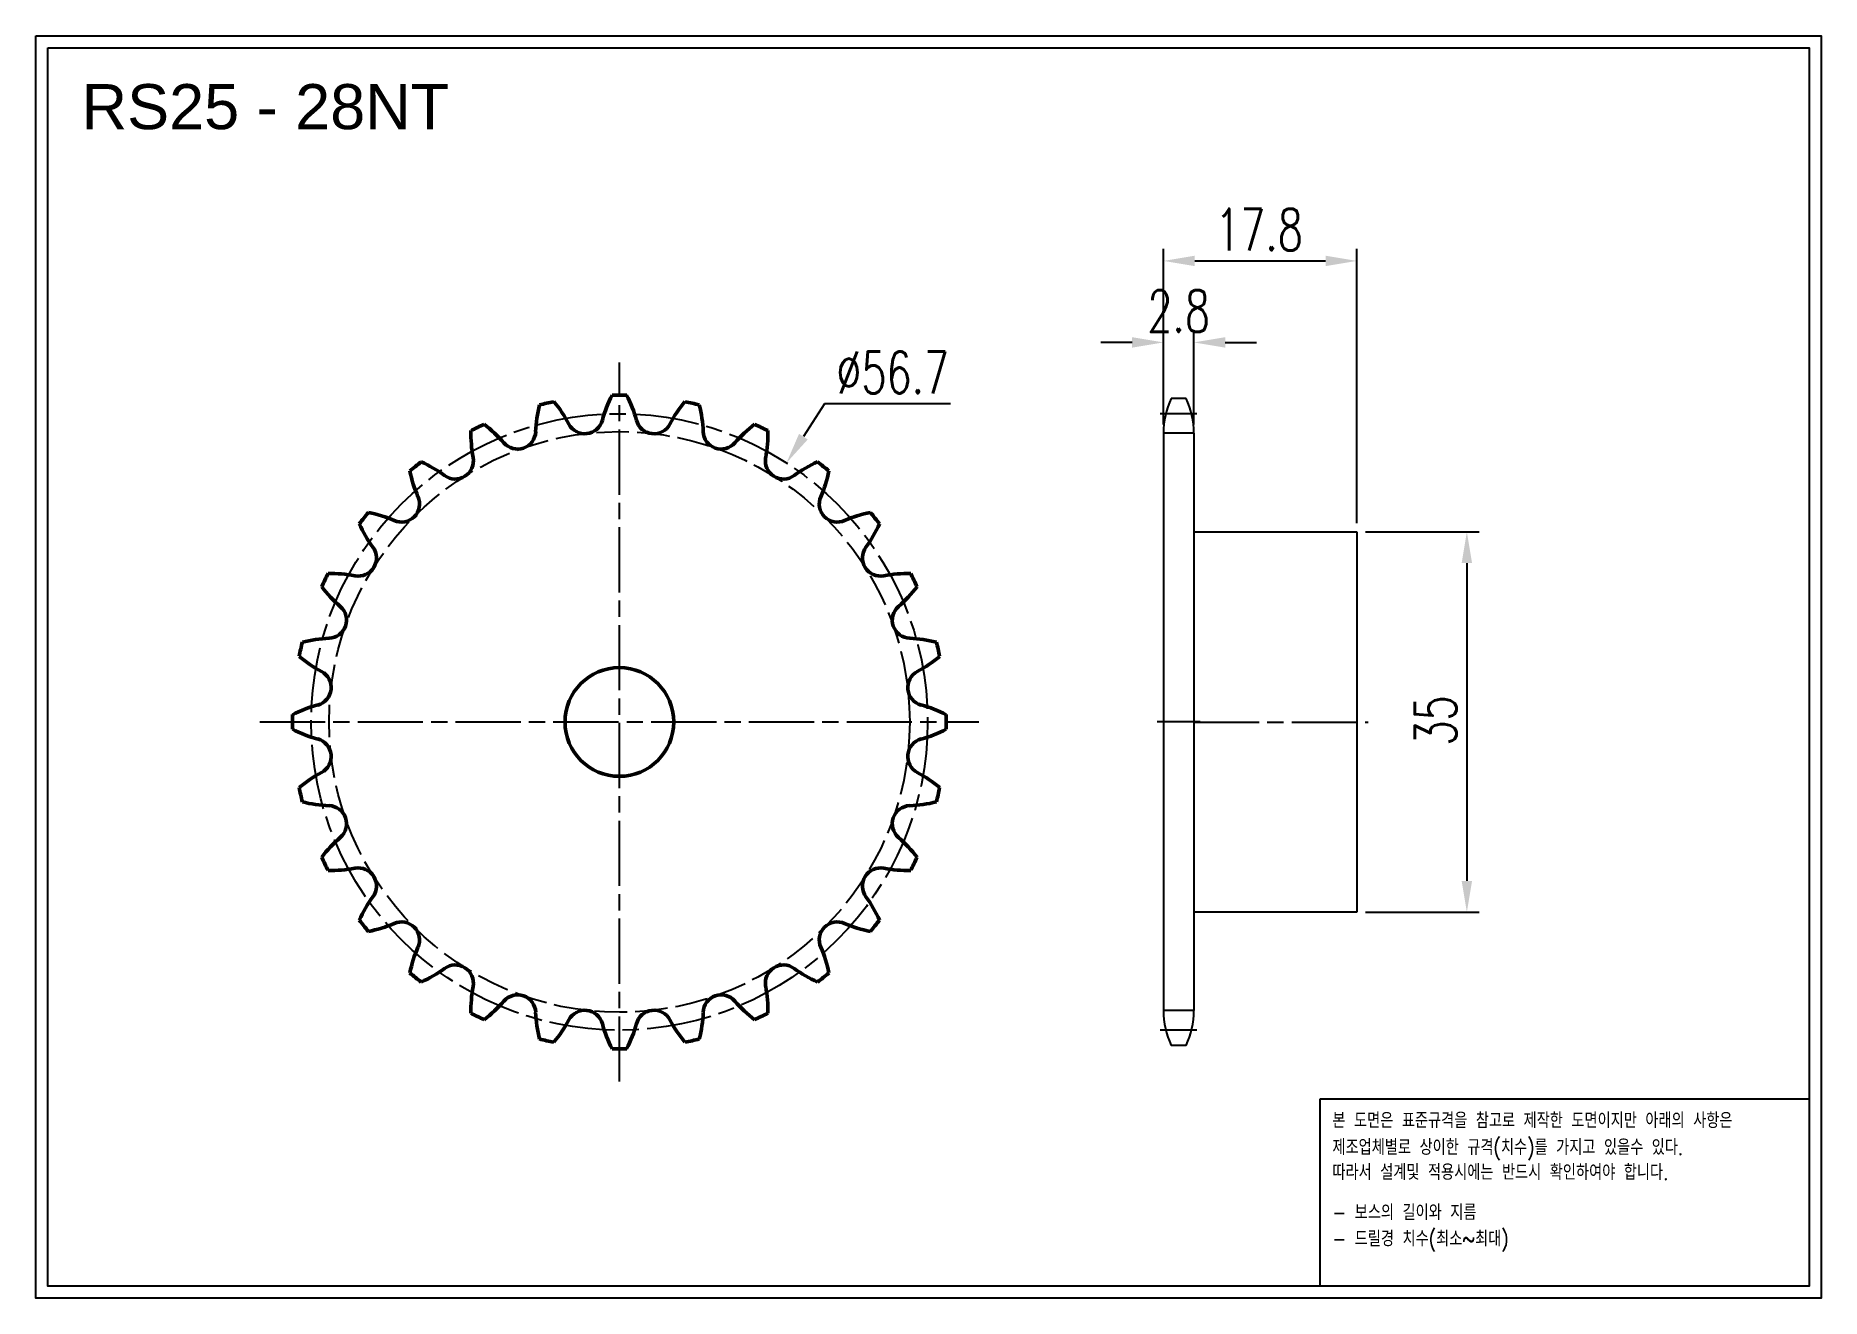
# Model space of a CAD drawing. Header units: millimetres. Extents: x -66658 to -66494, y 1248 to 1365.
import ezdxf

# ---------------------------------------------------------------- set-up
doc = ezdxf.new("R2010")
doc.units = ezdxf.units.MM
for name, pattern in [('AM_ISO02W050', [7.5, 6, -1.5]), ('AM_ISO02W050x2', [3.75, 3, -0.75]), ('AM_ISO08W050', [18, 12, -1.5, 3, -1.5]), ('AM_ISO08W050x2', [9, 6, -0.75, 1.5, -0.75])]:
    doc.linetypes.add(name, pattern=pattern)
for name, color, linetype, lineweight in [('AM_0N', 7, 'Continuous', 50), ('AM_3N', 6, 'AM_ISO02W050', 25), ('AM_7', 4, 'AM_ISO08W050', 25), ('AM_7N', 4, 'AM_ISO08W050', 25)]:
    doc.layers.add(name, color=color, linetype=linetype, lineweight=lineweight)
doc.layers.add('S-DIM', color=7, linetype='Continuous')
doc.styles.add('HAN', font='ROMANS.shx', dxfattribs={"width": 0.7, "bigfont": 'whgtxt.shx'})
doc.styles.add('HSG', font='SIMPLEX.shx', dxfattribs={"width": 0.7, "bigfont": 'HSG.shx'})
doc.styles.get("Standard").update_dxf_attribs({"font": 'arial.ttf'})
doc.dimstyles.new('APP4', dxfattribs={"dimscale": 1.6, "dimtxt": 2.4, "dimasz": 1.8, "dimexe": 0.7, "dimexo": 0.5, "dimgap": 0.6, "dimtad": 1, "dimtoh": 1, "dimdec": 1, "dimrnd": 0.01, "dimzin": 9, "dimdsep": 46, "dimtxsty": 'HSG', "dimcen": 0, "dimclrd": 1, "dimclre": 1, "dimclrt": 256, "dimazin": 2, "dimtp": 1, "dimtm": 1, "dimtfac": 0.5, "dimtdec": 1, "dimtofl": 0, "dimtmove": 0, "dimatfit": 3, "dimfxl": 0, "dimtvp": 1, "dimtolj": 2, "dimlwd": -1, "dimlwe": -1, "dimarcsym": 0})

# ---------------------------------------------------------------- blocks, each defined once
blk = doc.blocks.new('8srhdf')
for p, q in [((-67231.71, 492.71), (-67216.71, 492.71)), ((-67216.71, 492.71), (-67216.71, 457.71)), ((-67216.71, 457.71), (-67231.71, 457.71))]:
    blk.add_line(p, q)
at = {"layer": 'AM_7N', "linetype": 'AM_ISO08W050x2'}
blk.add_line((-67231.71, 475.21), (-67215.68, 475.21), dxfattribs=at)
blk = doc.blocks.new('*D2')
at = {"layer": 'Defpoints', "color": 0, "transparency": 16777216}
for p in [(-66536.37, 1318.88), (-66536.37, 1283.88), (-66526.25, 1283.88)]:
    blk.add_point(p, dxfattribs=at)
at = {"layer": 'S-DIM', "color": 1, "transparency": 16777216}
for p, q in [((-66535.57, 1318.88), (-66525.13, 1318.88)), ((-66526.25, 1316), (-66526.25, 1286.76)), ((-66535.57, 1283.88), (-66525.13, 1283.88))]:
    blk.add_line(p, q, dxfattribs=at)
for points in [[(-66526.73, 1316), (-66525.77, 1316), (-66526.25, 1318.88)], [(-66526.73, 1286.76), (-66525.77, 1286.76), (-66526.25, 1283.88)]]:
    blk.add_solid(points, dxfattribs=at)
at = {"layer": 'S-DIM', "transparency": 16777216, "insert": (-66529.13, 1301.51), "char_height": 3.84, "attachment_point": 5, "rotation": 90, "style": 'HSG'}
blk.add_mtext('\\A2;35', dxfattribs=at)
blk = doc.blocks.new('*D3')
at = {"layer": 'Defpoints', "color": 0, "transparency": 16777216}
for p in [(-66551.37, 1336.3), (-66554.17, 1327.94), (-66551.37, 1327.94)]:
    blk.add_point(p, dxfattribs=at)
at = {"layer": 'S-DIM', "color": 1, "transparency": 16777216}
for p, q in [((-66554.17, 1328.74), (-66554.17, 1337.42)), ((-66551.37, 1328.74), (-66551.37, 1337.42)), ((-66557.05, 1336.3), (-66559.93, 1336.3)), ((-66548.49, 1336.3), (-66545.61, 1336.3))]:
    blk.add_line(p, q, dxfattribs=at)
for points in [[(-66557.05, 1336.78), (-66557.05, 1335.82), (-66554.17, 1336.3)], [(-66548.49, 1336.78), (-66548.49, 1335.82), (-66551.37, 1336.3)]]:
    blk.add_solid(points, dxfattribs=at)
at = {"layer": 'S-DIM', "transparency": 16777216, "insert": (-66552.77, 1339.18), "char_height": 3.84, "attachment_point": 5, "style": 'HSG'}
blk.add_mtext('\\A2;2.8', dxfattribs=at)
blk = doc.blocks.new('*D4')
at = {"layer": 'Defpoints', "color": 0, "transparency": 16777216}
for p in [(-66536.37, 1343.8), (-66554.17, 1327.94), (-66536.37, 1318.88)]:
    blk.add_point(p, dxfattribs=at)
at = {"layer": 'S-DIM', "color": 1, "transparency": 16777216}
for p, q in [((-66554.17, 1328.74), (-66554.17, 1344.92)), ((-66536.37, 1319.68), (-66536.37, 1344.92)), ((-66551.29, 1343.8), (-66539.25, 1343.8))]:
    blk.add_line(p, q, dxfattribs=at)
for points in [[(-66551.29, 1344.28), (-66551.29, 1343.32), (-66554.17, 1343.8)], [(-66539.25, 1344.28), (-66539.25, 1343.32), (-66536.37, 1343.8)]]:
    blk.add_solid(points, dxfattribs=at)
at = {"layer": 'S-DIM', "transparency": 16777216, "insert": (-66545.37, 1346.68), "char_height": 3.84, "attachment_point": 5, "style": 'HSG'}
blk.add_mtext('\\A2;17.8', dxfattribs=at)
blk = doc.blocks.new('*D5')
at = {"layer": 'Defpoints', "color": 0, "transparency": 16777216}
for p in [(-66588.86, 1325.21), (-66619.6, 1277.54)]:
    blk.add_point(p, dxfattribs=at)
at = {"layer": 'S-DIM', "color": 1, "transparency": 16777216}
for p, q in [((-66585.36, 1330.65), (-66587.3, 1327.63)), ((-66573.77, 1330.65), (-66585.36, 1330.65))]:
    blk.add_line(p, q, dxfattribs=at)
blk.add_solid([(-66587.7, 1327.89), (-66586.9, 1327.37), (-66588.86, 1325.21)], dxfattribs=at)
at = {"layer": 'S-DIM', "transparency": 16777216, "insert": (-66579.08, 1333.53), "char_height": 3.84, "attachment_point": 5, "style": 'HSG'}
blk.add_mtext('\\A2;∅56.7', dxfattribs=at)
blk = doc.blocks.new('notice1')
at = {"color": 4}
blk.add_lwpolyline([(-22142.12, 1735.9), (-22053.8, 1735.9), (-22053.8, 1702.07), (-22142.12, 1702.07)], close=True, dxfattribs=at)
at = {"color": 4, "style": 'HAN', "width": 0.8}
for s, p in [('본 도면은 표준규격을 참고로 제작한 도면이지만 아래의 사항은', (-22139.9, 1730.62)), ('제조업체별로 상이한 규격(치수)를 가지고 있을수 있다.', (-22139.9, 1725.78)), ('따라서 설계및 적용시에는 반드시 확인하여야 합니다.', (-22139.9, 1721.28)), ('- 보스의 길이와 지름', (-22139.9, 1714.03)), ('- 드릴경 치수(최소~최대)', (-22139.9, 1709.27))]:
    blk.add_text(s, height=2.7949, dxfattribs=at).set_placement(p)

msp = doc.modelspace()

# ---------------------------------------------------------------- linework, layer by layer
for p, q in [((-66552.07, 1331.14), (-66553.46, 1331.14)), ((-66554.17, 1327.94), (-66554.17, 1274.82)), ((-66551.37, 1327.94), (-66551.37, 1274.82)), ((-66552.07, 1271.62), (-66553.46, 1271.62))]:
    msp.add_line(p, q)
for points in [[(-66657.94, 1364.52), (-66493.64, 1364.52), (-66493.64, 1248.35), (-66657.94, 1248.35)], [(-66656.83, 1363.41), (-66494.75, 1363.41), (-66494.75, 1249.46), (-66656.83, 1249.46)]]:
    msp.add_lwpolyline(points, close=True)
for centre, start, end in [((-66546.57, 1327.94), 155.0989, 180), ((-66558.97, 1327.94), 0, 24.9011), ((-66546.57, 1274.82), 180, 204.9011), ((-66558.97, 1274.82), 335.0989, 0)]:
    msp.add_arc(centre, 7.6, start, end)
at = {"layer": 'AM_0N'}
msp.add_circle((-66604.23, 1301.38), 5, dxfattribs=at)
for centre, radius, start, end in [((-66604.23, 1301.38), 30.08, 101.5803, 104.134), ((-66619.36, 1323.21), 11.88, 28.0357, 40.0445), ((-66594.33, 1326.03), 11.88, 152.8127, 164.8214), ((-66604.23, 1301.38), 30.08, 88.7231, 91.2769), ((-66614.13, 1326.03), 11.88, 15.1786, 27.1873), ((-66589.1, 1323.21), 11.88, 139.9555, 151.9643), ((-66604.23, 1301.38), 30.08, 75.866, 78.4197), ((-66600.07, 1327.61), 11.88, 165.6698, 177.6786), ((-66608.39, 1327.61), 11.88, 2.3214, 14.3302), ((-66606.01, 1327.88), 11.88, 178.5269, 190.5357), ((-66604.23, 1301.38), 30.08, 114.4374, 116.9912), ((-66623.84, 1319.29), 11.88, 40.8929, 52.9016), ((-66613.6, 1328.16), 1.67, 220.8929, 357.6786), ((-66607.41, 1329.57), 1.67, 208.0357, 344.8214), ((-66601.05, 1329.57), 1.67, 195.1786, 331.9643), ((-66594.86, 1328.16), 1.67, 182.3214, 319.1071), ((-66584.62, 1319.29), 11.88, 127.0984, 139.1071), ((-66604.23, 1301.38), 30.08, 63.0088, 65.5626), ((-66602.45, 1327.88), 11.88, 349.4643, 1.4731), ((-66604.23, 1301.38), 30.08, 127.2945, 129.8483), ((-66611.86, 1326.82), 11.88, 191.3841, 203.3929), ((-66627.34, 1314.48), 11.88, 53.75, 65.7588), ((-66619.33, 1325.4), 1.67, 233.75, 10.5357), ((-66589.13, 1325.4), 1.67, 169.4643, 306.25), ((-66581.12, 1314.48), 11.88, 114.2412, 126.25), ((-66604.23, 1301.38), 30.08, 50.1517, 52.7055), ((-66596.6, 1326.82), 11.88, 336.6071, 348.6159), ((-66624.29, 1321.44), 1.67, 246.6071, 23.3929), ((-66584.17, 1321.44), 1.67, 156.6071, 293.3929), ((-66604.23, 1301.38), 30.08, 140.1517, 142.7055), ((-66617.33, 1324.48), 11.88, 204.2412, 216.25), ((-66629.67, 1309.01), 11.88, 66.6071, 78.6159), ((-66578.79, 1309.01), 11.88, 101.3841, 113.3929), ((-66591.13, 1324.48), 11.88, 323.75, 335.7588), ((-66604.23, 1301.38), 30.08, 37.2945, 39.8483), ((-66628.25, 1316.47), 1.67, 259.4643, 36.25), ((-66580.2, 1316.47), 1.67, 143.75, 280.5357), ((-66604.23, 1301.38), 30.08, 153.0088, 155.5626), ((-66630.73, 1303.15), 11.88, 79.4643, 91.4731), ((-66577.73, 1303.15), 11.88, 88.5269, 100.5357), ((-66604.23, 1301.38), 30.08, 24.4374, 26.9912), ((-66622.14, 1320.99), 11.88, 217.0984, 229.1071), ((-66586.32, 1320.99), 11.88, 310.8929, 322.9016), ((-66631.01, 1310.75), 1.67, 272.3214, 49.1071), ((-66577.45, 1310.75), 1.67, 130.8929, 267.6786), ((-66604.23, 1301.38), 30.08, 165.866, 168.4197), ((-66630.46, 1297.21), 11.88, 92.3214, 104.3302), ((-66578, 1297.21), 11.88, 75.6698, 87.6786), ((-66604.23, 1301.38), 30.08, 11.5803, 14.134), ((-66626.06, 1316.51), 11.88, 229.9555, 241.9643), ((-66582.4, 1316.51), 11.88, 298.0357, 310.0445), ((-66632.42, 1304.55), 1.67, 285.1786, 61.9643), ((-66576.03, 1304.55), 1.67, 118.0357, 254.8214), ((-66628.88, 1291.48), 11.88, 105.1786, 117.1873), ((-66579.58, 1291.48), 11.88, 62.8127, 74.8214), ((-66604.23, 1301.38), 30.08, 178.7231, 181.2769), ((-66604.23, 1301.38), 30.08, 358.7231, 1.2769), ((-66628.88, 1311.27), 11.88, 242.8127, 254.8214), ((-66632.42, 1298.2), 1.67, 298.0357, 74.8214), ((-66576.03, 1298.2), 1.67, 105.1786, 241.9643), ((-66579.58, 1311.27), 11.88, 285.1786, 297.1873), ((-66626.06, 1286.24), 11.88, 118.0357, 130.0445), ((-66582.4, 1286.24), 11.88, 49.9555, 61.9643), ((-66604.23, 1301.38), 30.08, 191.5803, 194.134), ((-66604.23, 1301.38), 30.08, 345.866, 348.4197), ((-66630.46, 1305.54), 11.88, 255.6698, 267.6786), ((-66631.01, 1292.01), 1.67, 310.8929, 87.6786), ((-66577.45, 1292.01), 1.67, 92.3214, 229.1071), ((-66578, 1305.54), 11.88, 272.3214, 284.3302), ((-66622.14, 1281.77), 11.88, 130.8929, 142.9016), ((-66586.32, 1281.77), 11.88, 37.0984, 49.1071), ((-66604.23, 1301.38), 30.08, 204.4374, 206.9912), ((-66604.23, 1301.38), 30.08, 333.0088, 335.5626), ((-66630.73, 1299.6), 11.88, 268.5269, 280.5357), ((-66628.25, 1286.28), 1.67, 323.75, 100.5357), ((-66580.2, 1286.28), 1.67, 79.4643, 216.25), ((-66577.73, 1299.6), 11.88, 259.4643, 271.4731), ((-66617.33, 1278.27), 11.88, 143.75, 155.7588), ((-66591.13, 1278.27), 11.88, 24.2412, 36.25), ((-66604.23, 1301.38), 30.08, 217.2945, 219.8483), ((-66629.67, 1293.75), 11.88, 281.3841, 293.3929), ((-66624.29, 1281.31), 1.67, 336.6071, 113.3929), ((-66584.17, 1281.31), 1.67, 66.6071, 203.3929), ((-66578.79, 1293.75), 11.88, 246.6071, 258.6159), ((-66604.23, 1301.38), 30.08, 320.1517, 322.7055), ((-66611.86, 1275.94), 11.88, 156.6071, 168.6159), ((-66596.6, 1275.94), 11.88, 11.3841, 23.3929), ((-66604.23, 1301.38), 30.08, 230.1517, 232.7055), ((-66627.34, 1288.28), 11.88, 294.2412, 306.25), ((-66619.33, 1277.35), 1.67, 349.4643, 126.25), ((-66589.13, 1277.35), 1.67, 53.75, 190.5357), ((-66581.12, 1288.28), 11.88, 233.75, 245.7588), ((-66604.23, 1301.38), 30.08, 307.2945, 309.8483), ((-66606.01, 1274.88), 11.88, 169.4643, 181.4731), ((-66602.45, 1274.88), 11.88, 358.5269, 10.5357), ((-66623.84, 1283.46), 11.88, 307.0984, 319.1071), ((-66613.6, 1274.6), 1.67, 2.3214, 139.1071), ((-66594.86, 1274.6), 1.67, 40.8929, 177.6786), ((-66584.62, 1283.46), 11.88, 220.8929, 232.9016), ((-66604.23, 1301.38), 30.08, 243.0088, 245.5626), ((-66600.07, 1275.14), 11.88, 182.3214, 194.3302), ((-66619.36, 1279.55), 11.88, 319.9555, 331.9643), ((-66607.41, 1273.18), 1.67, 15.1786, 151.9643), ((-66594.33, 1276.73), 11.88, 195.1786, 207.1873), ((-66614.13, 1276.73), 11.88, 332.8127, 344.8214), ((-66601.05, 1273.18), 1.67, 28.0357, 164.8214), ((-66589.1, 1279.55), 11.88, 208.0357, 220.0445), ((-66608.39, 1275.14), 11.88, 345.6698, 357.6786), ((-66604.23, 1301.38), 30.08, 294.4374, 296.9912), ((-66604.23, 1301.38), 30.08, 255.866, 258.4197), ((-66604.23, 1301.38), 30.08, 281.5803, 284.134), ((-66604.23, 1301.38), 30.08, 268.7231, 271.2769)]:
    msp.add_arc(centre, radius, start, end, dxfattribs=at)
at = {"layer": 'AM_3N', "linetype": 'AM_ISO02W050x2'}
for p, q in [((-66551.37, 1327.94), (-66554.17, 1327.94)), ((-66551.37, 1274.82), (-66554.17, 1274.82))]:
    msp.add_line(p, q, dxfattribs=at)
msp.add_circle((-66604.23, 1301.38), 26.71, dxfattribs=at)
at = {"layer": 'AM_7', "linetype": 'AM_ISO08W050x2'}
for p, q in [((-66551.09, 1329.73), (-66554.48, 1329.73)), ((-66550.79, 1301.38), (-66554.75, 1301.38)), ((-66551.09, 1273.02), (-66554.48, 1273.02))]:
    msp.add_line(p, q, dxfattribs=at)
msp.add_circle((-66604.23, 1301.38), 28.36, dxfattribs=at)
at = {"layer": 'AM_7N', "linetype": 'AM_ISO08W050x2'}
for p, q in [((-66604.23, 1268.29), (-66604.23, 1334.46)), ((-66637.31, 1301.38), (-66571.15, 1301.38))]:
    msp.add_line(p, q, dxfattribs=at)

# ---------------------------------------------------------------- block references
msp.add_blockref('8srhdf', (680.34, 826.16))
at = {"xscale": 0.5095999999999999, "yscale": 0.5095999999999999, "zscale": 0.5095999999999999}
msp.add_blockref('notice1', (-55256.13, 382.08), dxfattribs=at)

# ---------------------------------------------------------------- texts
msp.add_text('RS25 - 28NT', height=4.1489).set_placement((-66653.71, 1355.92))

# ---------------------------------------------------------------- dimensions: what is measured, and where the dimension line sits
at = {"layer": 'S-DIM'}
for base, p2, picture, middle in [((-66536.37, 1343.8), (-66536.37, 1318.88), '*D4', (-66545.37, 1343.8)), ((-66551.37, 1336.3), (-66551.37, 1327.94), '*D3', (-66552.77, 1336.3))]:
    dim = msp.add_linear_dim(base=base, p1=(-66554.17, 1327.94), p2=p2, dimstyle='APP4', dxfattribs=at)
    dim.commit()
    dim.dimension.update_dxf_attribs({"geometry": picture, "text_midpoint": middle, "dimtype": 128})
dim = msp.add_diameter_dim_2p(p1=(-66619.6, 1277.54), p2=(-66588.86, 1325.21), dimstyle='APP4', dxfattribs=at)
dim.commit()
dim.dimension.update_dxf_attribs({"geometry": '*D5', "text_midpoint": (-66579.08, 1330.65), "dimtype": 131})
dim = msp.add_linear_dim(base=(-66526.25, 1283.88), p1=(-66536.37, 1318.88), p2=(-66536.37, 1283.88), angle=90, dimstyle='APP4', dxfattribs=at)
dim.commit()
dim.dimension.update_dxf_attribs({"geometry": '*D2', "text_midpoint": (-66526.25, 1301.51), "dimtype": 128})

doc.saveas('drawing.dxf')
